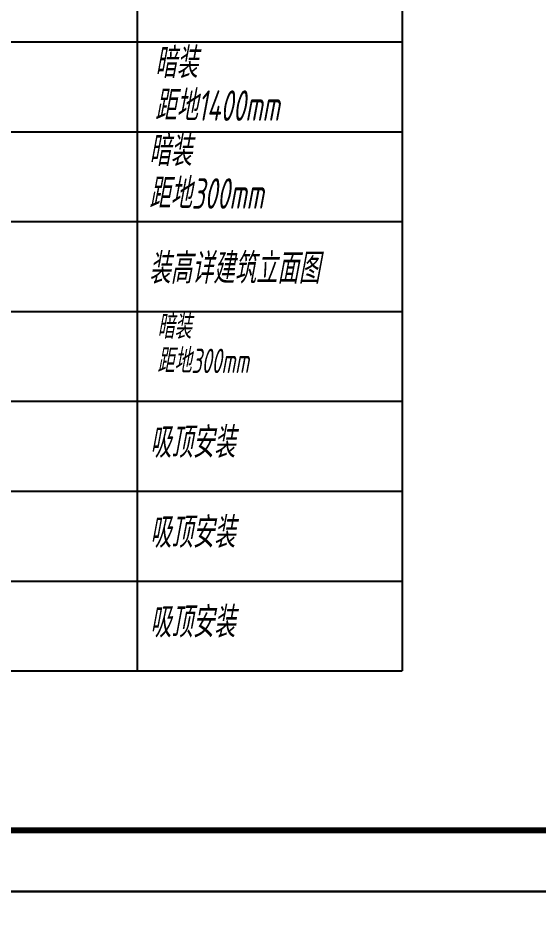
# Model space of a CAD drawing. Extents: x 491024 to 1725648, y 860327 to 1705161.
# Drawn here: x 593125 to 601670, y 1045404 to 1060171 of the extents above; entities that cross this region are included whole.
import ezdxf

# ---------------------------------------------------------------- set-up
doc = ezdxf.new("R2010")
doc.units = 0
doc.header["$LTSCALE"] = 1000
doc.header["$MEASUREMENT"] = 0
for name, color, linetype in [('DIM', 3, 'Continuous'), ('TK', 161, 'Continuous'), ('图框', 140, 'Continuous')]:
    doc.layers.add(name, color=color, linetype=linetype)
doc.styles.add('HZTXT', font='gbeitc.shx', dxfattribs={"width": 0.8, "height": 400, "bigfont": 'hztxt.shx'})

msp = doc.modelspace()

# ---------------------------------------------------------------- linework, layer by layer
at = {"layer": 'DIM', "color": 2, "linetype": 'Continuous'}
for p, q in [((576640.9, 1059779.5), (599425, 1059779.5)), ((576640.9, 1058306.8), (599425, 1058306.8)), ((576640.9, 1056834.1), (599425, 1056834.1)), ((576640.9, 1055361.4), (599425, 1055361.4)), ((576640.9, 1053888.7), (599425, 1053888.7)), ((576640.9, 1052416), (599425, 1052416)), ((576640.9, 1050943.3), (599425, 1050943.3)), ((576640.9, 1049470.6), (599425, 1049470.6))]:
    msp.add_line(p, q, dxfattribs=at)
at = {"layer": 'TK', "color": 2}
for p, q in [((595081.1, 1070088.3), (595081.1, 1049470.6)), ((599425, 1070088.3), (599425, 1049470.6)), ((599425, 1070087.8), (599425, 1049470.6)), ((599425, 1068615.6), (599425, 1049470.6))]:
    msp.add_line(p, q, dxfattribs=at)
at = {"layer": '图框'}
for points in [[(550815, 1087810.2), (610214.8, 1087810.2), (610214.8, 1045856), (550815, 1045856)], [(550815, 1045856), (610214.8, 1045856), (610214.8, 1003901.8), (550815, 1003901.8)]]:
    msp.add_lwpolyline(points, close=True, dxfattribs=at)
at = {"layer": '图框', "const_width": 100}
msp.add_lwpolyline([(553315, 1046856), (609215, 1046856), (609215, 1086856), (553315, 1086856)], close=True, dxfattribs=at)

# ---------------------------------------------------------------- texts
at = {"color": 0, "style": 'HZTXT', "width": 0.7}
for s, height, p in [('暗装', 500, (595370.8, 1059186.9)), ('距地1400mm', 500, (595370.8, 1058485.3)), ('暗装', 500, (595273.3, 1057746.1)), ('距地300mm', 500, (595273.3, 1057044.5)), ('装高详建筑立面图', 500, (595273.3, 1055817.3)), ('暗装', 400, (595407.8, 1054912.9)), ('距地300mm', 400, (595407.8, 1054351.6)), ('吸顶安装', 500, (595284.7, 1052963.4)), ('吸顶安装', 500, (595284.7, 1051488.3)), ('吸顶安装', 500, (595284.7, 1050018))]:
    msp.add_text(s, height=height, dxfattribs=at).set_placement(p)

doc.saveas('drawing.dxf')
